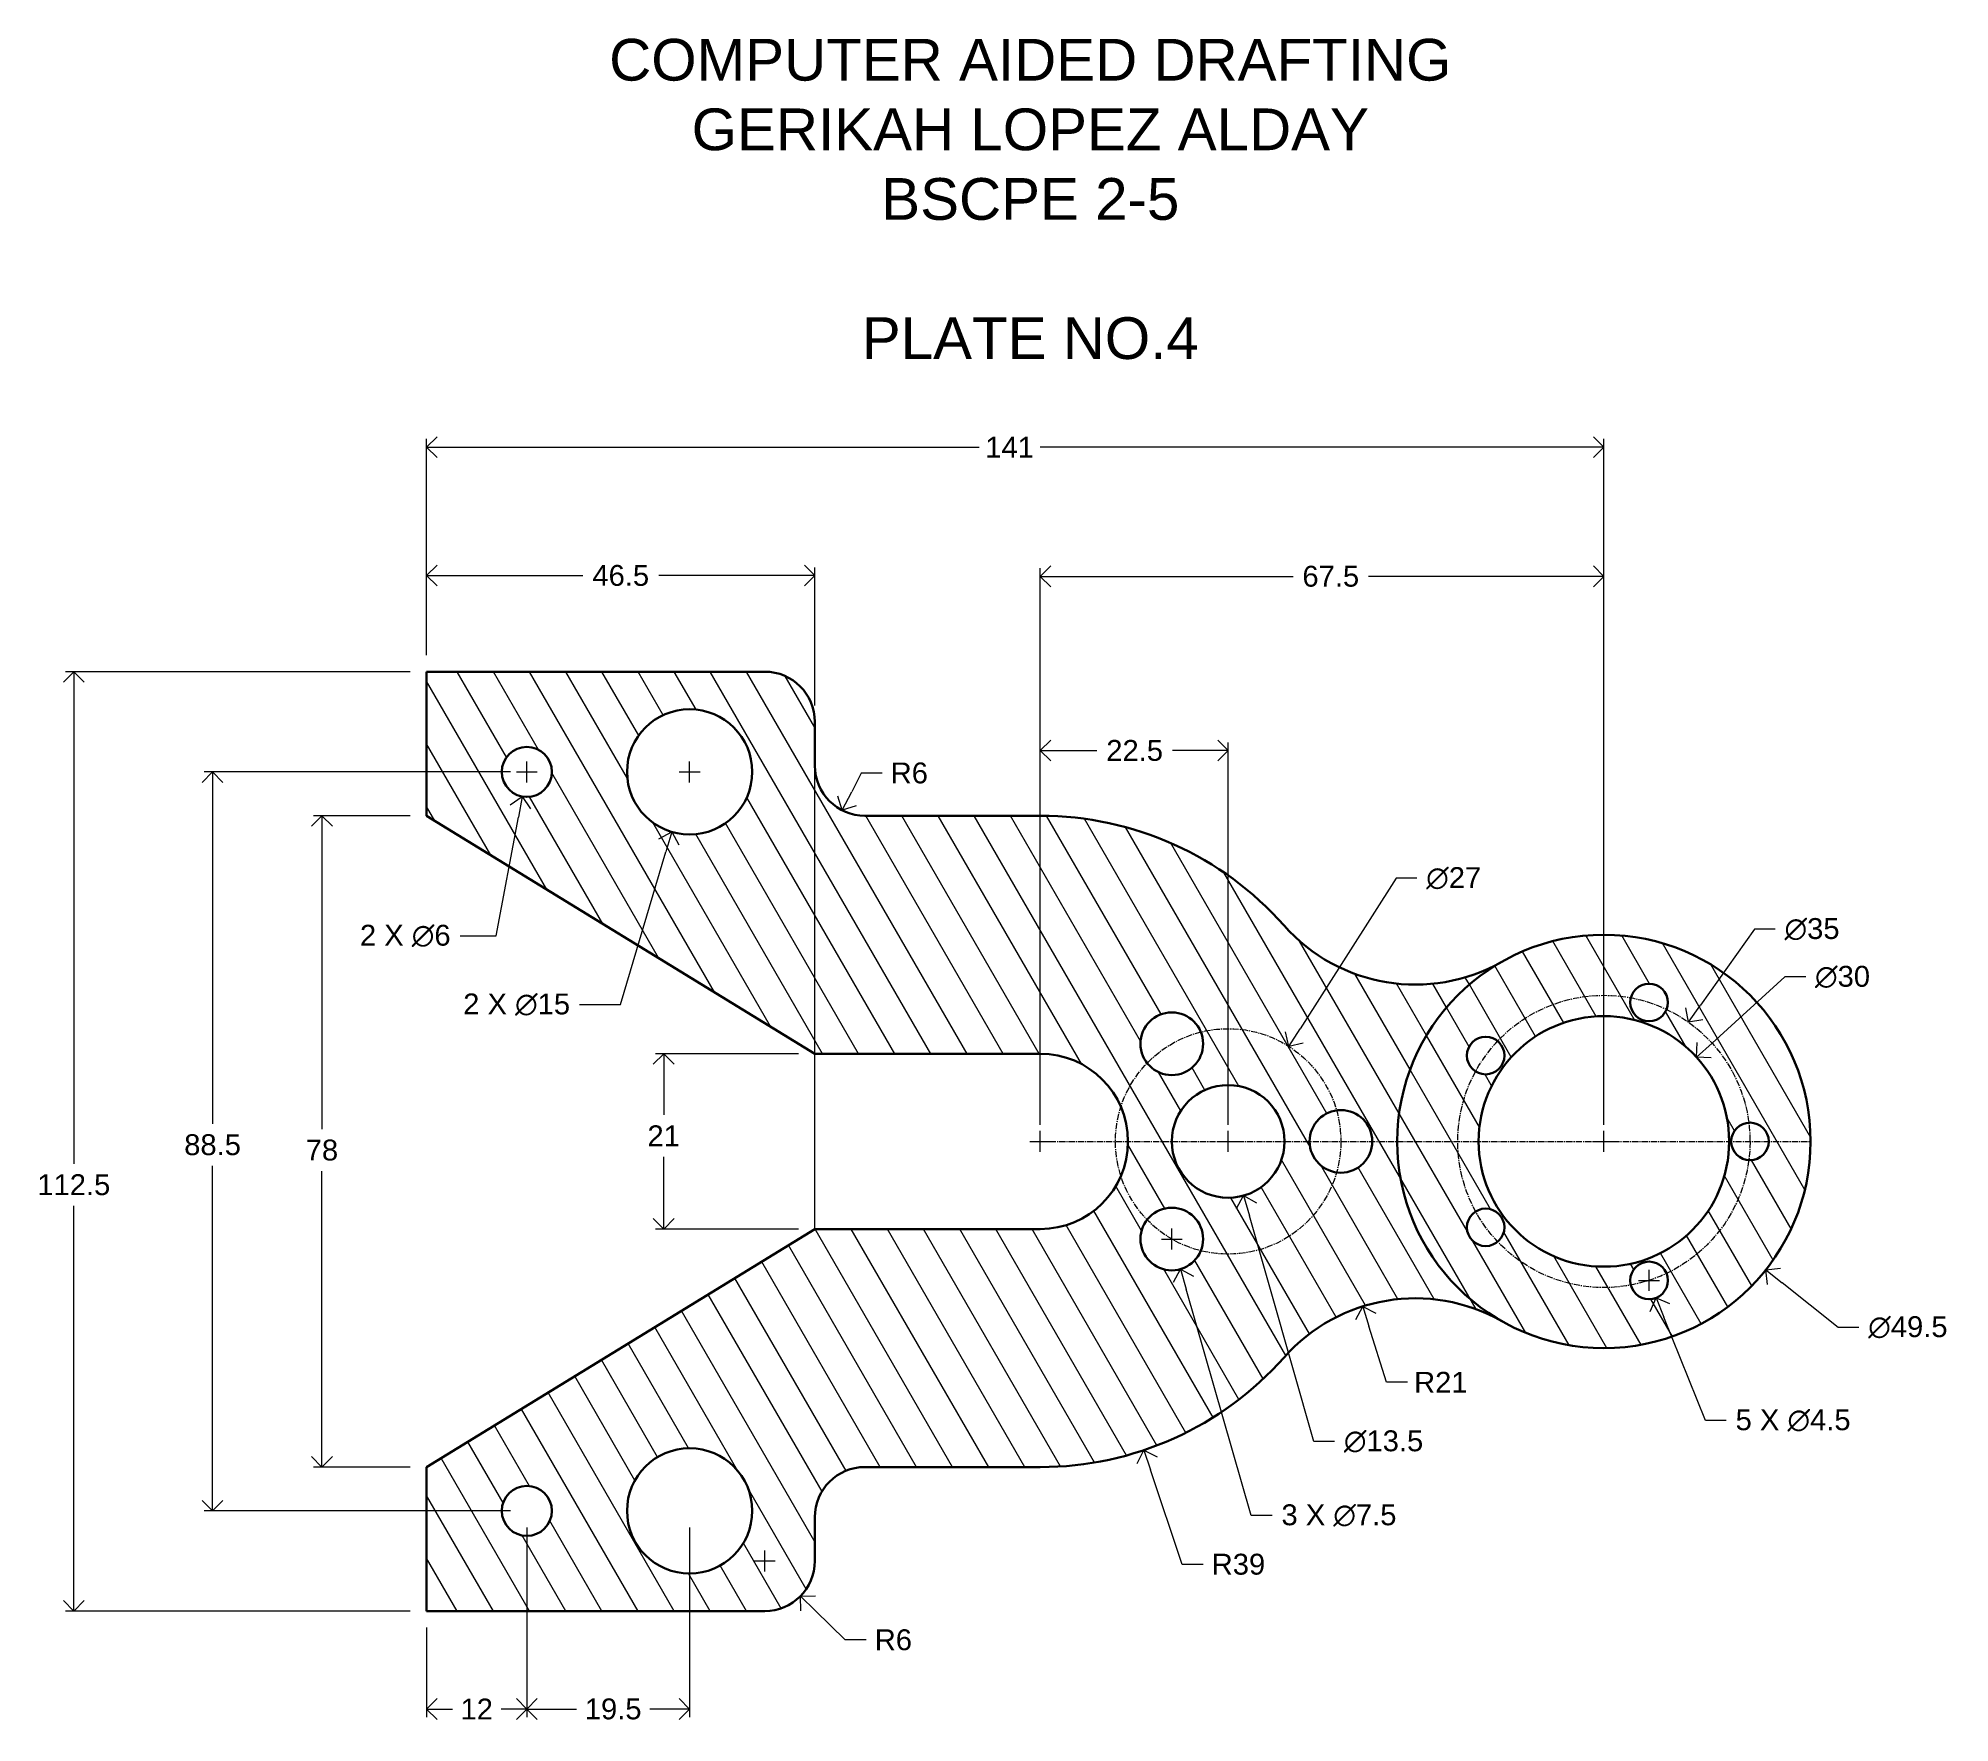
# Model space of a CAD drawing. Header units: inches. Extents: x 1196 to 1425, y 926 to 1127.
import ezdxf

# ---------------------------------------------------------------- set-up
doc = ezdxf.new("R2010")
doc.units = ezdxf.units.IN
doc.header["$LTSCALE"] = 0.03937
doc.header["$MEASUREMENT"] = 0
doc.linetypes.add('CENTER2', pattern=[28.575, 19.05, -3.175, 3.175, -3.175])
for name, color, linetype, lineweight in [('dimension line', 90, 'Continuous', 13), ('guide line', 160, 'CENTER2', 13), ('hatch', 7, 'Continuous', 13), ('object line', 7, 'Continuous', 30), ('title', 7, 'CENTER2', 30)]:
    doc.layers.add(name, color=color, linetype=linetype, lineweight=lineweight)
doc.layers.add('Layer1', color=7, linetype='Continuous', lineweight=13, true_color=0xdada25)
doc.styles.get("Standard").update_dxf_attribs({"font": 'arial.ttf'})
doc.dimstyles.new('ISO-25', dxfattribs={"dimscale": 25, "dimtxt": 0.1, "dimasz": 0.1, "dimexe": 0.03937, "dimexo": 0.07874, "dimgap": 0.05, "dimtad": 0, "dimtih": 1, "dimtoh": 1, "dimdec": 1, "dimdsep": 46, "dimtxsty": 'Standard', "dimblk": 'OPEN90', "dimcen": 0.05, "dimadec": 0, "dimazin": 0, "dimtfac": 1, "dimtdec": 1, "dimtofl": 0, "dimtmove": 0, "dimatfit": 3, "dimldrblk": 'OPEN90', "dimfxl": 0.03937, "dimlwd": 13, "dimlwe": 13, "dimarcsym": 0})

# ---------------------------------------------------------------- blocks, each defined once
blk = doc.blocks.new('*U3')
blk.add_circle((0, 0), 2.25)
blk = doc.blocks.new('*U4')
at = {"layer": 'object line', "color": 0, "linetype": 'ByBlock', "lineweight": -2, "transparency": 16777216}
for p, rotation in [((1388.94, 1011.92), 71.99999999999999), ((1369.37, 1005.56), 144), ((1369.37, 984.99), 215.9999999999999), ((1388.94, 978.63), 287.9999999999999)]:
    blk.add_blockref('*U3', p, dxfattribs=dict(at, rotation=rotation))
blk.add_blockref('*U3', (1401.03, 995.28), dxfattribs=at)
blk = doc.blocks.new('*U5')
at = {"layer": 'object line'}
blk.add_circle((0, 0), 3.75, dxfattribs=at)
blk = doc.blocks.new('*U6')
at = {"layer": 'object line', "color": 0, "linetype": 'ByBlock', "lineweight": -2, "transparency": 16777216}
for p, rotation in [((1331.78, 1006.97), 120), ((1331.78, 983.59), 239.9999999999999)]:
    blk.add_blockref('*U5', p, dxfattribs=dict(at, rotation=rotation))
blk.add_blockref('*U5', (1352.03, 995.28), dxfattribs=at)
blk = doc.blocks.new('_Open90')
at = {"color": 0, "linetype": 'ByBlock', "lineweight": -2}
for p, q in [((0, 0), (-1, 0)), ((-0.5, 0.5), (0, 0)), ((0, 0), (-0.5, -0.5))]:
    blk.add_line(p, q, dxfattribs=at)
blk = doc.blocks.new('*D17')
at = {"layer": 'Defpoints', "color": 0, "transparency": 16777216}
for p in [(1383.53, 1062.95), (1316.03, 995.28), (1383.53, 995.28)]:
    blk.add_point(p, dxfattribs=at)
at = {"layer": 'dimension line', "color": 0, "linetype": 'Continuous', "lineweight": 13, "transparency": 16777216}
for p, q in [((1316.03, 997.25), (1316.03, 1063.93)), ((1318.53, 1062.95), (1346.3, 1062.95)), ((1381.03, 1062.95), (1355.33, 1062.95)), ((1383.53, 997.25), (1383.53, 1063.93))]:
    blk.add_line(p, q, dxfattribs=at)
at = {"layer": 'dimension line', "color": 0, "lineweight": 13, "transparency": 16777216, "xscale": 2.5, "yscale": 2.5, "zscale": 2.5, "rotation": 180}
blk.add_blockref('_Open90', (1316.03, 1062.95), dxfattribs=at)
at = {"layer": 'dimension line', "color": 0, "lineweight": 13, "transparency": 16777216, "xscale": 2.5, "yscale": 2.5, "zscale": 2.5}
blk.add_blockref('_Open90', (1383.53, 1062.95), dxfattribs=at)
at = {"layer": 'dimension line', "color": 0, "transparency": 16777216, "insert": (1350.82, 1062.95), "char_height": 2.5, "attachment_point": 5}
blk.add_mtext('67.5', dxfattribs=at)
blk = doc.blocks.new('*D18')
at = {"layer": 'Defpoints', "color": 0, "transparency": 16777216}
for p in [(1338.53, 1042.09), (1316.03, 995.28), (1338.53, 995.28)]:
    blk.add_point(p, dxfattribs=at)
at = {"layer": 'dimension line', "color": 0, "linetype": 'Continuous', "lineweight": 13, "transparency": 16777216}
for p, q in [((1316.03, 997.25), (1316.03, 1043.07)), ((1318.53, 1042.09), (1322.8, 1042.09)), ((1336.03, 1042.09), (1331.86, 1042.09)), ((1338.53, 997.25), (1338.53, 1043.07))]:
    blk.add_line(p, q, dxfattribs=at)
at = {"layer": 'dimension line', "color": 0, "lineweight": 13, "transparency": 16777216, "xscale": 2.5, "yscale": 2.5, "zscale": 2.5, "rotation": 180}
blk.add_blockref('_Open90', (1316.03, 1042.09), dxfattribs=at)
at = {"layer": 'dimension line', "color": 0, "lineweight": 13, "transparency": 16777216, "xscale": 2.5, "yscale": 2.5, "zscale": 2.5}
blk.add_blockref('_Open90', (1338.53, 1042.09), dxfattribs=at)
at = {"layer": 'dimension line', "color": 0, "transparency": 16777216, "insert": (1327.33, 1042.09), "char_height": 2.5, "attachment_point": 5}
blk.add_mtext('22.5', dxfattribs=at)
blk = doc.blocks.new('*D20')
at = {"layer": 'Defpoints', "color": 0, "transparency": 16777216}
for p in [(1383.53, 1078.42), (1242.53, 1051.53), (1383.53, 995.28)]:
    blk.add_point(p, dxfattribs=at)
at = {"layer": 'dimension line', "color": 0, "linetype": 'Continuous', "lineweight": 13, "transparency": 16777216}
for p, q in [((1242.53, 1053.5), (1242.53, 1079.41)), ((1245.03, 1078.42), (1308.7, 1078.42)), ((1381.03, 1078.42), (1316, 1078.42)), ((1383.53, 997.25), (1383.53, 1079.41))]:
    blk.add_line(p, q, dxfattribs=at)
at = {"layer": 'dimension line', "color": 0, "lineweight": 13, "transparency": 16777216, "xscale": 2.5, "yscale": 2.5, "zscale": 2.5, "rotation": 180}
blk.add_blockref('_Open90', (1242.53, 1078.42), dxfattribs=at)
at = {"layer": 'dimension line', "color": 0, "lineweight": 13, "transparency": 16777216, "xscale": 2.5, "yscale": 2.5, "zscale": 2.5}
blk.add_blockref('_Open90', (1383.53, 1078.42), dxfattribs=at)
at = {"layer": 'dimension line', "color": 0, "transparency": 16777216, "insert": (1312.35, 1078.42), "char_height": 2.5, "attachment_point": 5}
blk.add_mtext('141', dxfattribs=at)
blk = doc.blocks.new('*D21')
at = {"layer": 'Defpoints', "color": 0, "transparency": 16777216}
for p in [(1289.03, 1063.05), (1242.53, 1051.53), (1289.03, 1045.53)]:
    blk.add_point(p, dxfattribs=at)
at = {"layer": 'dimension line', "color": 0, "linetype": 'Continuous', "lineweight": 13, "transparency": 16777216}
for p, q in [((1242.53, 1053.5), (1242.53, 1064.03)), ((1245.03, 1063.05), (1261.23, 1063.05)), ((1286.53, 1063.05), (1270.34, 1063.05)), ((1289.03, 1047.5), (1289.03, 1064.03))]:
    blk.add_line(p, q, dxfattribs=at)
at = {"layer": 'dimension line', "color": 0, "lineweight": 13, "transparency": 16777216, "xscale": 2.5, "yscale": 2.5, "zscale": 2.5, "rotation": 180}
blk.add_blockref('_Open90', (1242.53, 1063.05), dxfattribs=at)
at = {"layer": 'dimension line', "color": 0, "lineweight": 13, "transparency": 16777216, "xscale": 2.5, "yscale": 2.5, "zscale": 2.5}
blk.add_blockref('_Open90', (1289.03, 1063.05), dxfattribs=at)
at = {"layer": 'dimension line', "color": 0, "transparency": 16777216, "insert": (1265.78, 1063.05), "char_height": 2.5, "attachment_point": 5}
blk.add_mtext('46.5', dxfattribs=at)
blk = doc.blocks.new('*D22')
at = {"layer": 'Defpoints', "color": 0, "transparency": 16777216}
for p in [(1242.53, 1051.53), (1200.27, 939.03), (1242.53, 939.03)]:
    blk.add_point(p, dxfattribs=at)
at = {"layer": 'dimension line', "color": 0, "linetype": 'Continuous', "lineweight": 13, "transparency": 16777216}
for p, q in [((1240.56, 1051.53), (1199.29, 1051.53)), ((1200.27, 1049.03), (1200.27, 992.61)), ((1200.27, 941.53), (1200.27, 987.56)), ((1240.56, 939.03), (1199.29, 939.03))]:
    blk.add_line(p, q, dxfattribs=at)
at = {"layer": 'dimension line', "color": 0, "lineweight": 13, "transparency": 16777216, "xscale": 2.5, "yscale": 2.5, "zscale": 2.5}
for p, rotation in [((1200.27, 1051.53), 90), ((1200.27, 939.03), 270)]:
    blk.add_blockref('_Open90', p, dxfattribs=dict(at, rotation=rotation))
at = {"layer": 'dimension line', "color": 0, "transparency": 16777216, "insert": (1200.27, 990.08), "char_height": 2.5, "attachment_point": 5}
blk.add_mtext('112.5', dxfattribs=at)
blk = doc.blocks.new('*D23')
at = {"layer": 'Defpoints', "color": 0, "transparency": 16777216}
for p in [(1229.99, 1034.28), (1242.53, 1034.28), (1242.53, 956.28)]:
    blk.add_point(p, dxfattribs=at)
at = {"layer": 'dimension line', "color": 0, "linetype": 'Continuous', "lineweight": 13, "transparency": 16777216}
for p, q in [((1240.56, 1034.28), (1229, 1034.28)), ((1229.99, 1031.78), (1229.99, 996.76)), ((1229.99, 958.78), (1229.99, 991.7)), ((1240.56, 956.28), (1229, 956.28))]:
    blk.add_line(p, q, dxfattribs=at)
at = {"layer": 'dimension line', "color": 0, "lineweight": 13, "transparency": 16777216, "xscale": 2.5, "yscale": 2.5, "zscale": 2.5}
for p, rotation in [((1229.99, 1034.28), 90), ((1229.99, 956.28), 270)]:
    blk.add_blockref('_Open90', p, dxfattribs=dict(at, rotation=rotation))
at = {"layer": 'dimension line', "color": 0, "transparency": 16777216, "insert": (1229.99, 994.23), "char_height": 2.5, "attachment_point": 5}
blk.add_mtext('78', dxfattribs=at)
blk = doc.blocks.new('*D24')
at = {"layer": 'Defpoints', "color": 0, "transparency": 16777216}
for p in [(1254.53, 1039.53), (1216.89, 951.03), (1254.53, 951.03)]:
    blk.add_point(p, dxfattribs=at)
at = {"layer": 'dimension line', "color": 0, "linetype": 'Continuous', "lineweight": 13, "transparency": 16777216}
for p, q in [((1252.56, 1039.53), (1215.9, 1039.53)), ((1216.89, 1037.03), (1216.89, 997.4)), ((1216.89, 953.53), (1216.89, 992.34)), ((1252.56, 951.03), (1215.9, 951.03))]:
    blk.add_line(p, q, dxfattribs=at)
at = {"layer": 'dimension line', "color": 0, "lineweight": 13, "transparency": 16777216, "xscale": 2.5, "yscale": 2.5, "zscale": 2.5}
for p, rotation in [((1216.89, 1039.53), 90), ((1216.89, 951.03), 270)]:
    blk.add_blockref('_Open90', p, dxfattribs=dict(at, rotation=rotation))
at = {"layer": 'dimension line', "color": 0, "transparency": 16777216, "insert": (1216.89, 994.87), "char_height": 2.5, "attachment_point": 5}
blk.add_mtext('88.5', dxfattribs=at)
blk = doc.blocks.new('*D25')
at = {"layer": 'Defpoints', "color": 0, "transparency": 16777216}
for p in [(1254.53, 951.03), (1242.53, 939.03), (1254.53, 927.3)]:
    blk.add_point(p, dxfattribs=at)
at = {"layer": 'dimension line', "color": 0, "linetype": 'Continuous', "lineweight": 13, "transparency": 16777216}
for p, q in [((1254.53, 949.06), (1254.53, 926.31)), ((1242.53, 937.06), (1242.53, 926.31)), ((1245.03, 927.3), (1245.62, 927.3)), ((1252.03, 927.3), (1251.44, 927.3))]:
    blk.add_line(p, q, dxfattribs=at)
at = {"layer": 'dimension line', "color": 0, "lineweight": 13, "transparency": 16777216, "xscale": 2.5, "yscale": 2.5, "zscale": 2.5, "rotation": 180}
blk.add_blockref('_Open90', (1242.53, 927.3), dxfattribs=at)
at = {"layer": 'dimension line', "color": 0, "lineweight": 13, "transparency": 16777216, "xscale": 2.5, "yscale": 2.5, "zscale": 2.5}
blk.add_blockref('_Open90', (1254.53, 927.3), dxfattribs=at)
at = {"layer": 'dimension line', "color": 0, "transparency": 16777216, "insert": (1248.53, 927.3), "char_height": 2.5, "attachment_point": 5}
blk.add_mtext('12', dxfattribs=at)
blk = doc.blocks.new('*D26')
at = {"layer": 'Defpoints', "color": 0, "transparency": 16777216}
for p in [(1254.53, 951.03), (1274.03, 951.03), (1274.03, 927.3)]:
    blk.add_point(p, dxfattribs=at)
at = {"layer": 'dimension line', "color": 0, "linetype": 'Continuous', "lineweight": 13, "transparency": 16777216}
for p, q in [((1254.53, 949.06), (1254.53, 926.31)), ((1274.03, 949.06), (1274.03, 926.31)), ((1257.03, 927.3), (1260.48, 927.3)), ((1271.53, 927.3), (1269.26, 927.3))]:
    blk.add_line(p, q, dxfattribs=at)
at = {"layer": 'dimension line', "color": 0, "lineweight": 13, "transparency": 16777216, "xscale": 2.5, "yscale": 2.5, "zscale": 2.5, "rotation": 180}
blk.add_blockref('_Open90', (1254.53, 927.3), dxfattribs=at)
at = {"layer": 'dimension line', "color": 0, "lineweight": 13, "transparency": 16777216, "xscale": 2.5, "yscale": 2.5, "zscale": 2.5}
blk.add_blockref('_Open90', (1274.03, 927.3), dxfattribs=at)
at = {"layer": 'dimension line', "color": 0, "transparency": 16777216, "insert": (1264.87, 927.3), "char_height": 2.5, "attachment_point": 5}
blk.add_mtext('19.5', dxfattribs=at)
blk = doc.blocks.new('*D27')
at = {"layer": 'Defpoints', "color": 0, "transparency": 16777216}
for p in [(1364.15, 1010.67), (1402.91, 979.89)]:
    blk.add_point(p, dxfattribs=at)
at = {"layer": 'dimension line', "color": 0, "lineweight": 13, "transparency": 16777216}
for p, q in [((1383.53, 994.03), (1383.53, 996.53)), ((1382.28, 995.28), (1384.78, 995.28))]:
    blk.add_line(p, q, dxfattribs=at)
at = {"layer": 'dimension line', "color": 0, "linetype": 'Continuous', "lineweight": 13, "transparency": 16777216}
for p, q in [((1411.57, 973.01), (1404.87, 978.33)), ((1414.07, 973.01), (1411.57, 973.01))]:
    blk.add_line(p, q, dxfattribs=at)
at = {"layer": 'dimension line', "color": 0, "lineweight": 13, "transparency": 16777216, "xscale": 2.5, "yscale": 2.5, "zscale": 2.5, "rotation": 141.5502280804386}
blk.add_blockref('_Open90', (1402.91, 979.89), dxfattribs=at)
at = {"layer": 'dimension line', "color": 0, "transparency": 16777216, "insert": (1419.94, 973.01), "char_height": 2.5, "attachment_point": 5}
blk.add_mtext('∅49.5', dxfattribs=at)
blk = doc.blocks.new('*D28')
at = {"layer": 'Defpoints', "color": 0, "transparency": 16777216}
for p in [(1394.63, 1005.36), (1372.43, 985.19)]:
    blk.add_point(p, dxfattribs=at)
at = {"layer": 'dimension line', "color": 0, "linetype": 'Continuous', "lineweight": 13, "transparency": 16777216}
for p, q in [((1405.21, 1014.97), (1396.48, 1007.05)), ((1407.71, 1014.97), (1405.21, 1014.97))]:
    blk.add_line(p, q, dxfattribs=at)
at = {"layer": 'dimension line', "color": 0, "lineweight": 13, "transparency": 16777216}
for p, q in [((1383.53, 994.03), (1383.53, 996.53)), ((1382.28, 995.28), (1384.78, 995.28))]:
    blk.add_line(p, q, dxfattribs=at)
at = {"layer": 'dimension line', "color": 0, "lineweight": 13, "transparency": 16777216, "xscale": 2.5, "yscale": 2.5, "zscale": 2.5, "rotation": 222.2584140878458}
blk.add_blockref('_Open90', (1394.63, 1005.36), dxfattribs=at)
at = {"layer": 'dimension line', "color": 0, "transparency": 16777216, "insert": (1412.11, 1014.97), "char_height": 2.5, "attachment_point": 5}
blk.add_mtext('∅30', dxfattribs=at)
blk = doc.blocks.new('*D29')
at = {"layer": 'Defpoints', "color": 0, "transparency": 16777216}
for p in [(1393.65, 1009.55), (1373.41, 981)]:
    blk.add_point(p, dxfattribs=at)
at = {"layer": 'dimension line', "color": 0, "linetype": 'Continuous', "lineweight": 13, "transparency": 16777216}
for p, q in [((1401.55, 1020.69), (1395.1, 1011.59)), ((1404.05, 1020.69), (1401.55, 1020.69))]:
    blk.add_line(p, q, dxfattribs=at)
at = {"layer": 'dimension line', "color": 0, "lineweight": 13, "transparency": 16777216}
for p, q in [((1383.53, 994.03), (1383.53, 996.53)), ((1382.28, 995.28), (1384.78, 995.28))]:
    blk.add_line(p, q, dxfattribs=at)
at = {"layer": 'dimension line', "color": 0, "lineweight": 13, "transparency": 16777216, "xscale": 2.5, "yscale": 2.5, "zscale": 2.5, "rotation": 234.6683705600304}
blk.add_blockref('_Open90', (1393.65, 1009.55), dxfattribs=at)
at = {"layer": 'dimension line', "color": 0, "transparency": 16777216, "insert": (1408.46, 1020.69), "char_height": 2.5, "attachment_point": 5}
blk.add_mtext('∅35', dxfattribs=at)
blk = doc.blocks.new('*D30')
at = {"layer": 'Defpoints', "color": 0, "transparency": 16777216}
for p in [(1388.1, 980.72), (1389.78, 976.55)]:
    blk.add_point(p, dxfattribs=at)
at = {"layer": 'dimension line', "color": 0, "lineweight": 13, "transparency": 16777216}
for p, q in [((1388.94, 977.38), (1388.94, 979.88)), ((1387.69, 978.63), (1390.19, 978.63))]:
    blk.add_line(p, q, dxfattribs=at)
at = {"layer": 'dimension line', "color": 0, "linetype": 'Continuous', "lineweight": 13, "transparency": 16777216}
for p, q in [((1395.69, 961.86), (1390.71, 974.23)), ((1398.19, 961.86), (1395.69, 961.86))]:
    blk.add_line(p, q, dxfattribs=at)
at = {"layer": 'dimension line', "color": 0, "lineweight": 13, "transparency": 16777216, "xscale": 2.5, "yscale": 2.5, "zscale": 2.5, "rotation": 111.9295747897464}
blk.add_blockref('_Open90', (1389.78, 976.55), dxfattribs=at)
at = {"layer": 'dimension line', "color": 0, "transparency": 16777216, "insert": (1406.19, 961.86), "char_height": 2.5, "attachment_point": 5}
blk.add_mtext('5 X ∅4.5', dxfattribs=at)
blk = doc.blocks.new('*D31')
at = {"layer": 'Defpoints', "color": 0, "transparency": 16777216}
for p in [(1330.75, 987.19), (1332.82, 979.98)]:
    blk.add_point(p, dxfattribs=at)
at = {"layer": 'dimension line', "color": 0, "lineweight": 13, "transparency": 16777216}
for p, q in [((1331.78, 982.34), (1331.78, 984.84)), ((1330.53, 983.59), (1333.03, 983.59))]:
    blk.add_line(p, q, dxfattribs=at)
at = {"layer": 'dimension line', "color": 0, "linetype": 'Continuous', "lineweight": 13, "transparency": 16777216}
for p, q in [((1341.3, 950.48), (1333.51, 977.58)), ((1343.8, 950.48), (1341.3, 950.48))]:
    blk.add_line(p, q, dxfattribs=at)
at = {"layer": 'dimension line', "color": 0, "lineweight": 13, "transparency": 16777216, "xscale": 2.5, "yscale": 2.5, "zscale": 2.5, "rotation": 106.0452099577896}
blk.add_blockref('_Open90', (1332.82, 979.98), dxfattribs=at)
at = {"layer": 'dimension line', "color": 0, "transparency": 16777216, "insert": (1351.8, 950.48), "char_height": 2.5, "attachment_point": 5}
blk.add_mtext('3 X ∅7.5', dxfattribs=at)
blk = doc.blocks.new('*D32')
at = {"layer": 'Defpoints', "color": 0, "transparency": 16777216}
for p in [(1336.68, 1001.77), (1340.38, 988.79)]:
    blk.add_point(p, dxfattribs=at)
at = {"layer": 'dimension line', "color": 0, "lineweight": 13, "transparency": 16777216}
for p, q in [((1338.53, 994.03), (1338.53, 996.53)), ((1337.28, 995.28), (1339.78, 995.28))]:
    blk.add_line(p, q, dxfattribs=at)
at = {"layer": 'dimension line', "color": 0, "linetype": 'Continuous', "lineweight": 13, "transparency": 16777216}
for p, q in [((1348.77, 959.34), (1341.07, 986.38)), ((1351.27, 959.34), (1348.77, 959.34))]:
    blk.add_line(p, q, dxfattribs=at)
at = {"layer": 'dimension line', "color": 0, "lineweight": 13, "transparency": 16777216, "xscale": 2.5, "yscale": 2.5, "zscale": 2.5, "rotation": 105.902507753027}
blk.add_blockref('_Open90', (1340.38, 988.79), dxfattribs=at)
at = {"layer": 'dimension line', "color": 0, "transparency": 16777216, "insert": (1357.14, 959.34), "char_height": 2.5, "attachment_point": 5}
blk.add_mtext('∅13.5', dxfattribs=at)
blk = doc.blocks.new('*D33')
at = {"layer": 'Defpoints', "color": 0, "transparency": 16777216}
for p in [(1345.79, 1006.66), (1331.27, 983.9)]:
    blk.add_point(p, dxfattribs=at)
at = {"layer": 'dimension line', "color": 0, "linetype": 'Continuous', "lineweight": 13, "transparency": 16777216}
for p, q in [((1358.64, 1026.79), (1347.14, 1008.77)), ((1361.14, 1026.79), (1358.64, 1026.79))]:
    blk.add_line(p, q, dxfattribs=at)
at = {"layer": 'dimension line', "color": 0, "lineweight": 13, "transparency": 16777216}
for p, q in [((1338.53, 994.03), (1338.53, 996.53)), ((1337.28, 995.28), (1339.78, 995.28))]:
    blk.add_line(p, q, dxfattribs=at)
at = {"layer": 'dimension line', "color": 0, "lineweight": 13, "transparency": 16777216, "xscale": 2.5, "yscale": 2.5, "zscale": 2.5, "rotation": 237.4600523510576}
blk.add_blockref('_Open90', (1345.79, 1006.66), dxfattribs=at)
at = {"layer": 'dimension line', "color": 0, "transparency": 16777216, "insert": (1365.54, 1026.79), "char_height": 2.5, "attachment_point": 5}
blk.add_mtext('∅27', dxfattribs=at)
blk = doc.blocks.new('*D34')
at = {"layer": 'Defpoints', "color": 0, "transparency": 16777216}
for p in [(1255.08, 1042.48), (1253.98, 1036.58)]:
    blk.add_point(p, dxfattribs=at)
at = {"layer": 'dimension line', "color": 0, "lineweight": 13, "transparency": 16777216}
for p, q in [((1253.28, 1039.53), (1255.78, 1039.53)), ((1254.53, 1038.28), (1254.53, 1040.78))]:
    blk.add_line(p, q, dxfattribs=at)
at = {"layer": 'dimension line', "color": 0, "linetype": 'Continuous', "lineweight": 13, "transparency": 16777216}
for p, q in [((1250.87, 1019.89), (1253.52, 1034.12)), ((1246.53, 1019.89), (1250.87, 1019.89))]:
    blk.add_line(p, q, dxfattribs=at)
at = {"layer": 'dimension line', "color": 0, "lineweight": 13, "transparency": 16777216, "xscale": 2.5, "yscale": 2.5, "zscale": 2.5, "rotation": 79.4396824192091}
blk.add_blockref('_Open90', (1253.98, 1036.58), dxfattribs=at)
at = {"layer": 'dimension line', "color": 0, "transparency": 16777216, "insert": (1239.97, 1019.89), "char_height": 2.5, "attachment_point": 5}
blk.add_mtext('2 X ∅6', dxfattribs=at)
blk = doc.blocks.new('*D35')
at = {"layer": 'Defpoints', "color": 0, "transparency": 16777216}
for p in [(1276.17, 1046.72), (1271.89, 1032.34)]:
    blk.add_point(p, dxfattribs=at)
at = {"layer": 'dimension line', "color": 0, "lineweight": 13, "transparency": 16777216}
for p, q in [((1272.78, 1039.53), (1275.28, 1039.53)), ((1274.03, 1038.28), (1274.03, 1040.78))]:
    blk.add_line(p, q, dxfattribs=at)
at = {"layer": 'dimension line', "color": 0, "linetype": 'Continuous', "lineweight": 13, "transparency": 16777216}
for p, q in [((1265.74, 1011.66), (1271.18, 1029.94)), ((1260.84, 1011.66), (1265.74, 1011.66))]:
    blk.add_line(p, q, dxfattribs=at)
at = {"layer": 'dimension line', "color": 0, "lineweight": 13, "transparency": 16777216, "xscale": 2.5, "yscale": 2.5, "zscale": 2.5, "rotation": 73.4248551764385}
blk.add_blockref('_Open90', (1271.89, 1032.34), dxfattribs=at)
at = {"layer": 'dimension line', "color": 0, "transparency": 16777216, "insert": (1253.31, 1011.66), "char_height": 2.5, "attachment_point": 5}
blk.add_mtext('2 X ∅15', dxfattribs=at)
blk = doc.blocks.new('*D36')
at = {"layer": 'Defpoints', "color": 0, "transparency": 16777216}
for p in [(1316.03, 995.28), (1328.43, 958.3)]:
    blk.add_point(p, dxfattribs=at)
at = {"layer": 'dimension line', "color": 0, "lineweight": 13, "transparency": 16777216}
for p, q in [((1316.03, 994.03), (1316.03, 996.53)), ((1314.78, 995.28), (1317.28, 995.28))]:
    blk.add_line(p, q, dxfattribs=at)
at = {"layer": 'dimension line', "color": 0, "linetype": 'Continuous', "lineweight": 13, "transparency": 16777216}
for p, q in [((1333.02, 944.63), (1329.23, 955.93)), ((1335.52, 944.63), (1333.02, 944.63))]:
    blk.add_line(p, q, dxfattribs=at)
at = {"layer": 'dimension line', "color": 0, "lineweight": 13, "transparency": 16777216, "xscale": 2.5, "yscale": 2.5, "zscale": 2.5, "rotation": 108.5428818925007}
blk.add_blockref('_Open90', (1328.43, 958.3), dxfattribs=at)
at = {"layer": 'dimension line', "color": 0, "transparency": 16777216, "insert": (1339.76, 944.63), "char_height": 2.5, "attachment_point": 5}
blk.add_mtext('R39', dxfattribs=at)
blk = doc.blocks.new('*D37')
at = {"layer": 'Defpoints', "color": 0, "transparency": 16777216}
for p in [(1283.03, 945.03), (1287.32, 940.83)]:
    blk.add_point(p, dxfattribs=at)
at = {"layer": 'dimension line', "color": 0, "lineweight": 13, "transparency": 16777216}
for p, q in [((1283.03, 943.78), (1283.03, 946.28)), ((1281.78, 945.03), (1284.28, 945.03))]:
    blk.add_line(p, q, dxfattribs=at)
at = {"layer": 'dimension line', "color": 0, "linetype": 'Continuous', "lineweight": 13, "transparency": 16777216}
for p, q in [((1292.67, 935.58), (1289.1, 939.08)), ((1295.17, 935.58), (1292.67, 935.58))]:
    blk.add_line(p, q, dxfattribs=at)
at = {"layer": 'dimension line', "color": 0, "lineweight": 13, "transparency": 16777216, "xscale": 2.5, "yscale": 2.5, "zscale": 2.5, "rotation": 135.5713858354386}
blk.add_blockref('_Open90', (1287.32, 940.83), dxfattribs=at)
at = {"layer": 'dimension line', "color": 0, "transparency": 16777216, "insert": (1298.43, 935.58), "char_height": 2.5, "attachment_point": 5}
blk.add_mtext('R6', dxfattribs=at)
blk = doc.blocks.new('*D38')
at = {"layer": 'Defpoints', "color": 0, "transparency": 16777216}
for p in [(1354.64, 975.52), (1360.94, 955.49)]:
    blk.add_point(p, dxfattribs=at)
at = {"layer": 'dimension line', "color": 0, "linetype": 'Continuous', "lineweight": 13, "transparency": 16777216}
for p, q in [((1357.5, 966.43), (1355.39, 973.14)), ((1360, 966.43), (1357.5, 966.43))]:
    blk.add_line(p, q, dxfattribs=at)
at = {"layer": 'dimension line', "color": 0, "lineweight": 13, "transparency": 16777216, "xscale": 2.5, "yscale": 2.5, "zscale": 2.5, "rotation": 107.479292862444}
blk.add_blockref('_Open90', (1354.64, 975.52), dxfattribs=at)
at = {"layer": 'dimension line', "color": 0, "transparency": 16777216, "insert": (1364, 966.43), "char_height": 2.5, "attachment_point": 5}
blk.add_mtext('R21', dxfattribs=at)
blk = doc.blocks.new('*D39')
at = {"layer": 'Defpoints', "color": 0, "transparency": 16777216}
for p in [(1295.03, 1040.28), (1292.31, 1034.93)]:
    blk.add_point(p, dxfattribs=at)
at = {"layer": 'dimension line', "color": 0, "linetype": 'Continuous', "lineweight": 13, "transparency": 16777216}
for p, q in [((1294.58, 1039.39), (1293.45, 1037.16)), ((1297.08, 1039.39), (1294.58, 1039.39))]:
    blk.add_line(p, q, dxfattribs=at)
at = {"layer": 'dimension line', "color": 0, "lineweight": 13, "transparency": 16777216, "xscale": 2.5, "yscale": 2.5, "zscale": 2.5, "rotation": 243.0660654993597}
blk.add_blockref('_Open90', (1292.31, 1034.93), dxfattribs=at)
at = {"layer": 'dimension line', "color": 0, "transparency": 16777216, "insert": (1300.34, 1039.39), "char_height": 2.5, "attachment_point": 5}
blk.add_mtext('R6', dxfattribs=at)
blk = doc.blocks.new('*D40')
at = {"layer": 'Defpoints', "color": 0, "transparency": 16777216}
for p in [(1289.03, 1005.78), (1270.92, 984.78), (1289.03, 984.78)]:
    blk.add_point(p, dxfattribs=at)
at = {"layer": 'dimension line', "color": 0, "linetype": 'Continuous', "lineweight": 13, "transparency": 16777216}
for p, q in [((1287.06, 1005.78), (1269.93, 1005.78)), ((1270.92, 1003.28), (1270.92, 998.45)), ((1270.92, 987.28), (1270.92, 993.44)), ((1287.06, 984.78), (1269.93, 984.78))]:
    blk.add_line(p, q, dxfattribs=at)
at = {"layer": 'dimension line', "color": 0, "lineweight": 13, "transparency": 16777216, "xscale": 2.5, "yscale": 2.5, "zscale": 2.5}
for p, rotation in [((1270.92, 1005.78), 90), ((1270.92, 984.78), 270)]:
    blk.add_blockref('_Open90', p, dxfattribs=dict(at, rotation=rotation))
at = {"layer": 'dimension line', "color": 0, "transparency": 16777216, "insert": (1270.92, 995.95), "char_height": 2.5, "attachment_point": 5}
blk.add_mtext('21', dxfattribs=at)

msp = doc.modelspace()

# ---------------------------------------------------------------- hatches: boundary and pattern name
at = {"layer": 'hatch'}
h = msp.add_hatch(dxfattribs=at)
h.set_pattern_fill('ANSI31', color=256, scale=30, angle=75)
h.paths.add_polyline_path([(1345.22, 969.42, -0.354361), (1371.31, 973.75, -0.26989), (1358.78, 995.28, -0.26989), (1371.31, 1016.8, -0.354361), (1345.22, 1021.14, 0.214674), (1316.03, 1034.28), (1295.03, 1034.28, -0.414214), (1289.03, 1040.28), (1289.03, 1045.53, 0.414214), (1283.03, 1051.53), (1242.53, 1051.53), (1242.53, 1034.28), (1289.03, 1005.78), (1316.03, 1005.78, -1), (1316.03, 984.78), (1289.03, 984.78), (1242.53, 956.28), (1242.53, 939.03), (1283.03, 939.03, 0.414214), (1289.03, 945.03), (1289.03, 950.28, -0.414214), (1295.03, 956.28), (1316.03, 956.28, 0.214674)])
h.paths.add_polyline_path([(1328.03, 983.59, -1), (1335.53, 983.59, -1)], flags=16)
h.paths.add_polyline_path([(1331.78, 995.28, -1), (1345.28, 995.28, -1)], flags=16)
h.paths.add_polyline_path([(1281.53, 951.03, -1), (1266.53, 951.03, -1)], flags=16)
h.paths.add_polyline_path([(1328.03, 1006.97, -1), (1335.53, 1006.97, -1)], flags=16)
h.paths.add_polyline_path([(1348.28, 995.28, -1), (1355.78, 995.28, -1)], flags=16)
h.paths.add_polyline_path([(1257.53, 951.03, -1), (1251.53, 951.03, -1)], flags=16)
h.paths.add_polyline_path([(1266.53, 1039.53, -1), (1281.53, 1039.53, -1)], flags=16)
h.paths.add_polyline_path([(1251.53, 1039.53, -1), (1257.53, 1039.53, -1)], flags=16)
h.paths.add_polyline_path([(1408.28, 995.28, 1), (1358.78, 995.28, 0.26989), (1371.31, 973.75, 0.574939)])
h.paths.add_polyline_path([(1368.53, 995.28, -1), (1398.53, 995.28, -1)], flags=16)
h.paths.add_polyline_path([(1371.62, 984.99, -1), (1367.12, 984.99, -1)], flags=16)
h.paths.add_polyline_path([(1367.12, 1005.56, -1), (1371.62, 1005.56, -1)], flags=16)
h.paths.add_polyline_path([(1391.19, 978.63, -1), (1386.69, 978.63, -1)], flags=16)
h.paths.add_polyline_path([(1386.69, 1011.92, -1), (1391.19, 1011.92, -1)], flags=16)
h.paths.add_polyline_path([(1403.28, 995.28, -1), (1398.78, 995.28, -1)], flags=16)

# ---------------------------------------------------------------- linework, layer by layer
at = {"layer": 'guide line'}
msp.add_line((1316.03, 995.28), (1408.28, 995.28), dxfattribs=at)
for centre, radius in [((1383.53, 995.28), 17.5), ((1338.53, 995.28), 13.5)]:
    msp.add_circle(centre, radius, dxfattribs=at)
at = {"layer": 'Layer1'}
msp.add_line((1289.03, 984.78), (1289.03, 1045.53), dxfattribs=at)
at = {"layer": 'object line'}
for p, q in [((1242.53, 1034.28), (1242.53, 1051.53)), ((1242.53, 1051.53), (1283.03, 1051.53)), ((1289.03, 1045.53), (1289.03, 1040.28)), ((1289.03, 1005.78), (1242.53, 1034.28)), ((1295.03, 1034.28), (1316.03, 1034.28)), ((1316.03, 1005.78), (1289.03, 1005.78)), ((1289.03, 984.78), (1242.53, 956.28)), ((1316.03, 984.78), (1289.03, 984.78)), ((1242.53, 956.28), (1242.53, 939.03)), ((1295.03, 956.28), (1316.03, 956.28)), ((1289.03, 945.03), (1289.03, 950.28)), ((1242.53, 939.03), (1283.03, 939.03))]:
    msp.add_line(p, q, dxfattribs=at)
msp.add_lwpolyline([(1289.03, 950.28)], close=True, dxfattribs=at)
for centre, radius in [((1274.03, 1039.53), 7.5), ((1254.53, 1039.53), 3), ((1383.53, 995.28), 24.75), ((1383.53, 995.28), 15), ((1338.53, 995.28), 6.75), ((1274.03, 951.03), 7.5), ((1254.53, 951.03), 3)]:
    msp.add_circle(centre, radius, dxfattribs=at)
for centre, radius, start, end in [((1283.03, 1045.53), 6, 0, 90), ((1295.03, 1040.28), 6, 180, 270), ((1316.03, 995.28), 39, 41.5358, 90), ((1360.94, 1035.06), 21, 221.5358, 299.5851), ((1316.03, 995.28), 10.5, 270, 90), ((1360.94, 955.49), 21, 60.4149, 138.4642), ((1316.03, 995.28), 39, 270, 318.4642), ((1295.03, 950.28), 6, 90, 180), ((1283.03, 945.03), 6, 270, 0)]:
    msp.add_arc(centre, radius, start, end, dxfattribs=at)

# ---------------------------------------------------------------- block references
for name in ['*U4', '*U6']:
    msp.add_blockref(name, (0, 0), dxfattribs=at)

# ---------------------------------------------------------------- texts
at = {"layer": 'title', "insert": (1252, 1127.32), "char_height": 5, "attachment_point": 1}
msp.add_mtext_dynamic_manual_height_columns('\\pxqc;COMPUTER AIDED DRAFTING\\PGERIKAH LOPEZ ALDAY\\PBSCPE 2-5\\P\\PPLATE NO.4', width=125.6639, gutter_width=0.251, heights=[44.53], dxfattribs=at)

# ---------------------------------------------------------------- dimensions: what is measured, and where the dimension line sits
at = {"layer": 'dimension line'}
for base, p1, p2, picture, middle in [((1383.53, 1078.42), (1242.53, 1051.53), (1383.53, 995.28), '*D20', (1312.35, 1078.42)), ((1289.03, 1063.05), (1242.53, 1051.53), (1289.03, 1045.53), '*D21', (1265.78, 1063.05)), ((1383.53, 1062.95), (1316.03, 995.28), (1383.53, 995.28), '*D17', (1350.82, 1062.95)), ((1338.53, 1042.09), (1316.03, 995.28), (1338.53, 995.28), '*D18', (1327.33, 1042.09)), ((1254.53, 927.3), (1242.53, 939.03), (1254.53, 951.03), '*D25', (1248.53, 927.3)), ((1274.03, 927.3), (1254.53, 951.03), (1274.03, 951.03), '*D26', (1264.87, 927.3))]:
    dim = msp.add_linear_dim(base=base, p1=p1, p2=p2, dimstyle='ISO-25', dxfattribs=at)
    dim.commit()
    dim.dimension.update_dxf_attribs({"geometry": picture, "text_midpoint": middle, "dimtype": 160})
for base, p1, p2, picture, middle in [((1200.27, 939.03), (1242.53, 1051.53), (1242.53, 939.03), '*D22', (1200.27, 990.08)), ((1216.89, 951.03), (1254.53, 1039.53), (1254.53, 951.03), '*D24', (1216.89, 994.87)), ((1229.99, 1034.28), (1242.53, 956.28), (1242.53, 1034.28), '*D23', (1229.99, 994.23)), ((1270.92, 984.78), (1289.03, 1005.78), (1289.03, 984.78), '*D40', (1270.92, 995.95))]:
    dim = msp.add_linear_dim(base=base, p1=p1, p2=p2, angle=90, dimstyle='ISO-25', dxfattribs=at)
    dim.commit()
    dim.dimension.update_dxf_attribs({"geometry": picture, "text_midpoint": middle, "dimtype": 160})
for p1, p2, text, picture, middle in [((1276.17, 1046.72), (1271.89, 1032.34), '2 X <>', '*D35', (1253.31, 1011.66)), ((1255.08, 1042.48), (1253.98, 1036.58), '2 X <>', '*D34', (1239.97, 1019.89)), ((1330.75, 987.19), (1332.82, 979.98), '3 X <>', '*D31', (1351.8, 950.48)), ((1388.1, 980.72), (1389.78, 976.55), '5 X <>', '*D30', (1406.19, 961.86))]:
    dim = msp.add_diameter_dim_2p(p1=p1, p2=p2, text=text, dimstyle='ISO-25', dxfattribs=at)
    dim.commit()
    dim.dimension.update_dxf_attribs({"geometry": picture, "text_midpoint": middle, "dimtype": 163})
for center, mpoint, picture, middle in [((1295.03, 1040.28), (1292.31, 1034.93), '*D39', (1300.34, 1039.39)), ((1316.03, 995.28), (1328.43, 958.3), '*D36', (1339.76, 944.63)), ((1360.94, 955.49), (1354.64, 975.52), '*D38', (1364, 966.43)), ((1283.03, 945.03), (1287.32, 940.83), '*D37', (1298.43, 935.58))]:
    dim = msp.add_radius_dim(center=center, mpoint=mpoint, dimstyle='ISO-25', dxfattribs=at)
    dim.commit()
    dim.dimension.update_dxf_attribs({"geometry": picture, "text_midpoint": middle, "dimtype": 164})
for p1, p2, picture, middle in [((1331.27, 983.9), (1345.79, 1006.66), '*D33', (1365.54, 1026.79)), ((1373.41, 981), (1393.65, 1009.55), '*D29', (1408.46, 1020.69)), ((1372.43, 985.19), (1394.63, 1005.36), '*D28', (1412.11, 1014.97)), ((1364.15, 1010.67), (1402.91, 979.89), '*D27', (1419.94, 973.01)), ((1336.68, 1001.77), (1340.38, 988.79), '*D32', (1357.14, 959.34))]:
    dim = msp.add_diameter_dim_2p(p1=p1, p2=p2, dimstyle='ISO-25', dxfattribs=at)
    dim.commit()
    dim.dimension.update_dxf_attribs({"geometry": picture, "text_midpoint": middle, "dimtype": 163})

doc.saveas('drawing.dxf')
